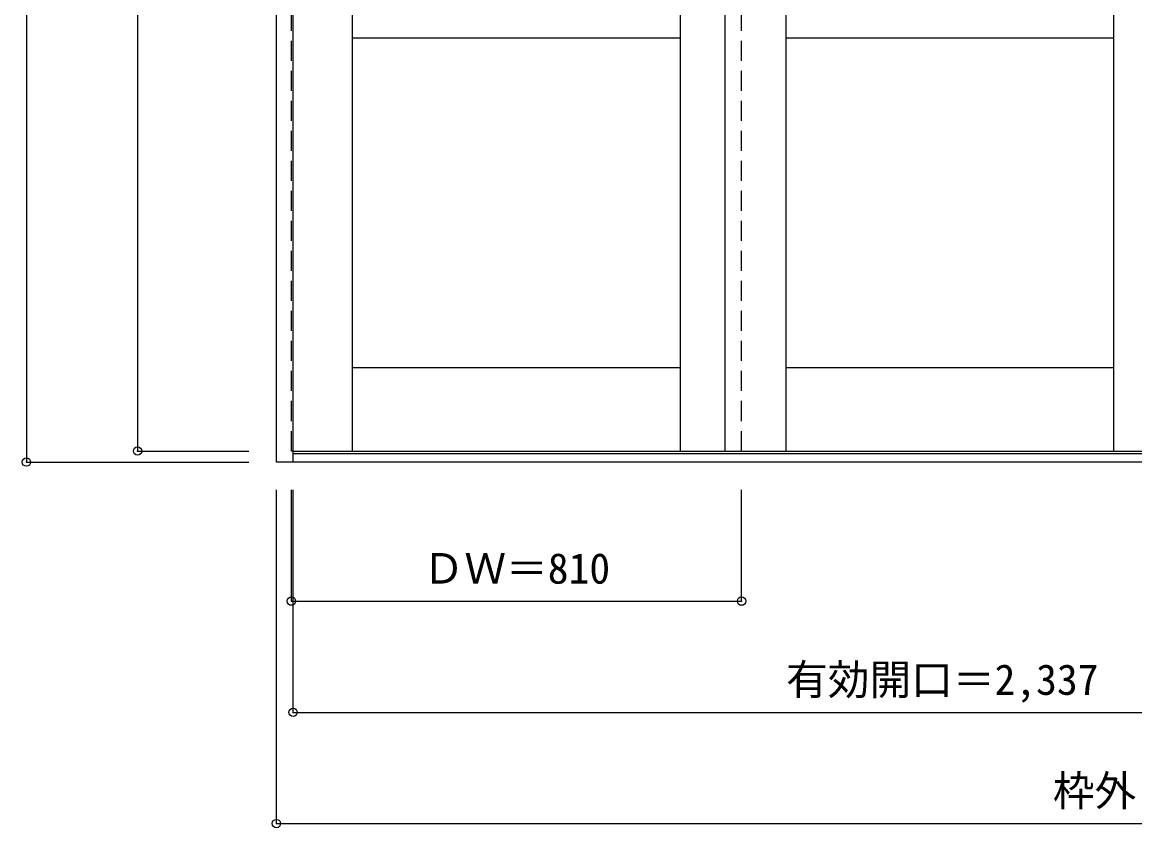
# Model space of a CAD drawing. Units: millimetres, scale not verified. Extents: x -1716 to 2043, y -1954 to 1323.
# Drawn here: x -1629 to 373, y -1954 to -505 of the extents above; entities that cross this region are included whole.
import ezdxf
from ezdxf.enums import TextEntityAlignment as Align

# ---------------------------------------------------------------- set-up
doc = ezdxf.new("R2010")
doc.units = ezdxf.units.MM
doc.header["$LTSCALE"] = 30
doc.header["$PDMODE"] = 32
doc.header["$PDSIZE"] = 15
doc.linetypes.add('DASHED1', pattern=[1.8, 1.2, -0.6])
doc.layers.add('0-0', color=4, linetype='DASHED1')
doc.layers.add('0-1_寸法', color=7, linetype='Continuous')
doc.styles.add('ＭＳ ゴシック', font='')
doc.styles.get('ＭＳ ゴシック').set_extended_font_data('MS Gothic')

msp = doc.modelspace()

# ---------------------------------------------------------------- linework, layer by layer
at = {"layer": '0-0', "color": 3, "linetype": 'Continuous'}
for p, q in [((-1171.48, -1296.54), (-1171.48, 750.46)), ((-1141.48, -1296.54), (-1141.48, 750.46)), ((-1034.48, -1276.54), (-1034.48, 706.46)), ((-444.48, -1276.54), (-444.48, 706.46)), ((-364.48, 706.46), (-364.48, -1276.54)), ((-254.48, -1276.54), (-254.48, 706.46)), ((335.52, -1276.54), (335.52, 706.46)), ((-1034.48, -533.54), (-444.48, -533.54)), ((-254.48, -533.54), (335.52, -533.54)), ((-1034.48, -1126.54), (-444.48, -1126.54)), ((-254.48, -1126.54), (335.52, -1126.54)), ((-1141.48, -1276.54), (1225.52, -1276.54)), ((2035.52, -1296.54), (-1171.48, -1296.54)), ((2005.52, -1281.54), (-1141.48, -1281.54))]:
    msp.add_line(p, q, dxfattribs=at)
at = {"layer": '0-0'}
msp.add_line((-334.48, -1276.54), (-334.48, 706.46), dxfattribs=at)
msp.add_lwpolyline([(-1141.48, -1276.54), (-1144.48, -1276.54), (-1144.48, 706.46), (-1141.48, 706.46)], dxfattribs=at)
at = {"layer": '0-1_寸法', "color": 4}
for p, q in [((-1621.48, 750.46), (-1621.48, -1296.54)), ((-1421.48, 706.46), (-1421.48, -1276.54)), ((-1421.48, -1276.54), (-1221.48, -1276.54)), ((-1621.48, -1296.54), (-1221.48, -1296.54)), ((-1171.48, -1946.54), (-1171.48, -1346.54)), ((-1144.48, -1546.54), (-1144.48, -1346.54)), ((-1141.48, -1746.54), (-1141.48, -1346.54))]:
    msp.add_line(p, q, dxfattribs=at)
for points in [[(-1171.48, -1946.54), (2035.52, -1946.54), (2035.52, -1346.54)], [(-1144.48, -1546.54), (-334.48, -1546.54), (-334.48, -1346.54)], [(-1141.48, -1746.54), (1195.52, -1746.54), (1195.52, -1346.54)]]:
    msp.add_lwpolyline(points, dxfattribs=at)
at = {"layer": '0-1_寸法'}
for p in [(-1421.48, -1276.54), (-1621.48, -1296.54), (-1144.48, -1546.54), (-334.48, -1546.54), (-1141.48, -1746.54), (-1171.48, -1946.54)]:
    msp.add_point(p, dxfattribs=at)

# ---------------------------------------------------------------- texts
at = {"layer": '0-1_寸法', "style": 'ＭＳ ゴシック'}
for s, p in [('ＤＷ＝810', (-908.23, -1531.54)), ('有効開口＝2,337', (-254.23, -1731.54)), ('枠外＝3,207', (225.77, -1931.54))]:
    msp.add_text(s, height=54.99, dxfattribs=at).set_placement(p, align=Align.BOTTOM_LEFT)

doc.saveas('drawing.dxf')
